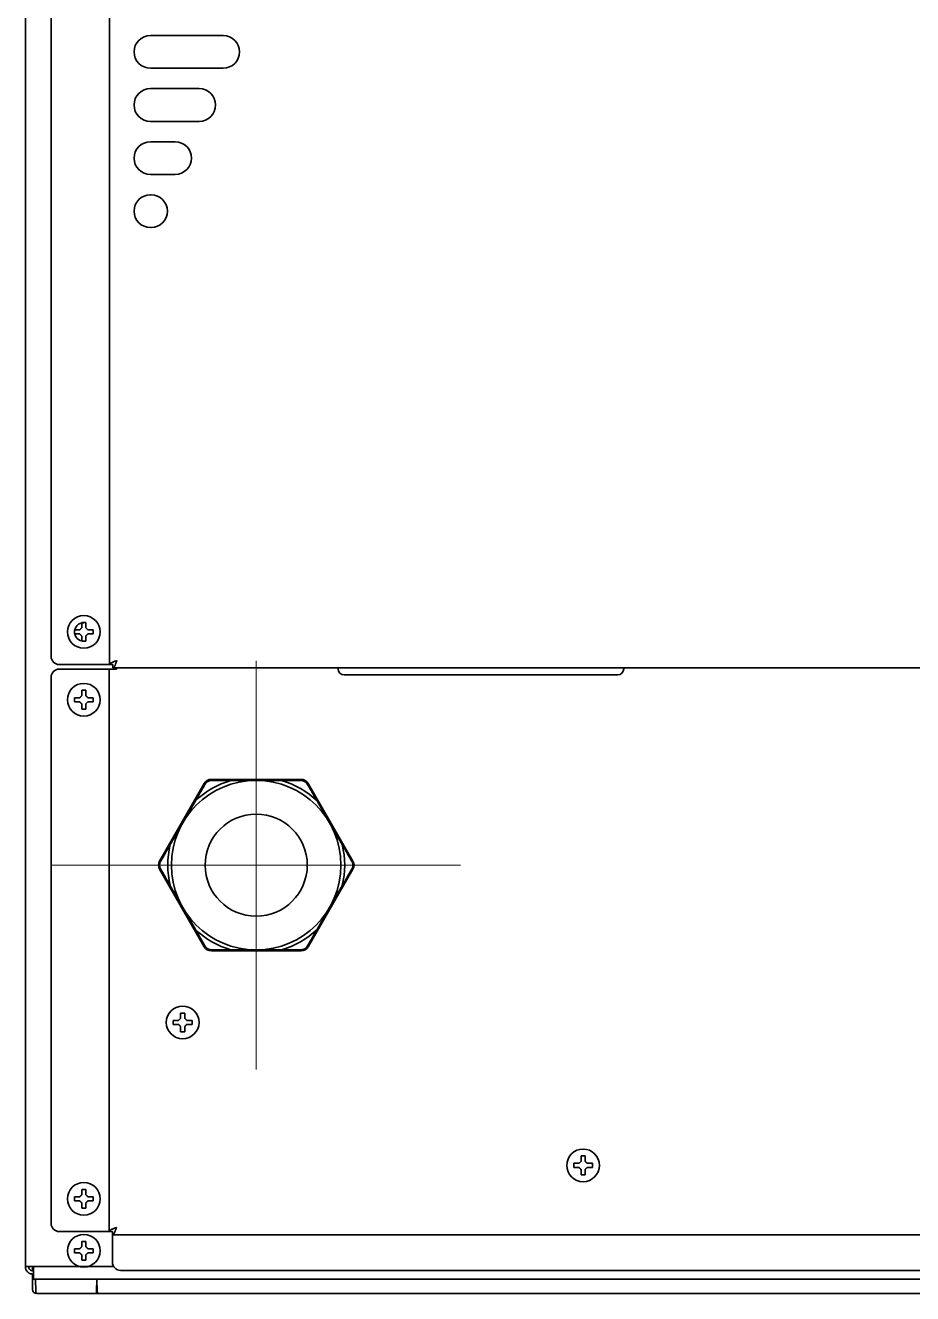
# Model space of a CAD drawing. Extents: x 6569 to 10251, y -294 to 3100.
# Drawn here: x 6570.2 to 6787.3, y 1270.8 to 1581.3 of the extents above; entities that cross this region are included whole.
import ezdxf

# ---------------------------------------------------------------- set-up
doc = ezdxf.new("R2010")
doc.units = 0
doc.header["$LTSCALE"] = 5
doc.layers.get('0').update_dxf_attribs({"linetype": 'CONTINUOUS', "lineweight": 0})
doc.layers.add('1', color=7, linetype='CONTINUOUS', true_color=0xffffff)

msp = doc.modelspace()

# ---------------------------------------------------------------- linework, layer by layer
at = {"color": 1}
for p, q in [((6626.66, 1425.73), (6626.66, 1325.73)), ((6576.66, 1375.73), (6676.66, 1375.73))]:
    msp.add_line(p, q, dxfattribs=at)
at = {"layer": '1', "color": 7, "linetype": 'Continuous', "lineweight": 35}
for p, q in [((6570.16, 1277.43), (6570.16, 1881.47)), ((6576.46, 1879.23), (6576.46, 1426.83)), ((6590.76, 1881.33), (6590.76, 1424.83)), ((6600.76, 1578.83), (6618.59, 1578.83)), ((6618.59, 1570.83), (6600.76, 1570.83)), ((6600.76, 1565.83), (6612.71, 1565.83)), ((6612.71, 1557.83), (6600.76, 1557.83)), ((6600.76, 1552.83), (6606.82, 1552.83)), ((6606.82, 1544.83), (6600.76, 1544.83)), ((6600.76, 1539.83), (6600.93, 1539.83)), ((6600.93, 1531.83), (6600.76, 1531.83)), ((6582.16, 1432.83), (6582.16, 1433.33)), ((6582.16, 1432.33), (6582.16, 1432.83)), ((6586.76, 1433.33), (6586.76, 1432.83)), ((6586.76, 1432.83), (6586.76, 1432.33)), ((6578.46, 1424.83), (6589.76, 1424.83)), ((6589.66, 1423.73), (6578.46, 1423.73)), ((6589.66, 1423.73), (6590.66, 1423.73)), ((6589.76, 1424.83), (6590.76, 1424.83)), ((6590.66, 1423.73), (6590.66, 1286.03)), ((6590.66, 1423.73), (6592.46, 1423.73)), ((6591.56, 1424.83), (6590.76, 1424.83)), ((6591.56, 1424.83), (6591.56, 1424.03)), ((6591.56, 1424.03), (7083.76, 1424.03)), ((6592.46, 1424.03), (6592.46, 1423.83)), ((6592.46, 1423.83), (6592.46, 1423.73)), ((6646.69, 1424.03), (6646.7, 1423.77)), ((6651.66, 1422.33), (6648.2, 1422.33)), ((6711.66, 1422.33), (6651.66, 1422.33)), ((6715.13, 1422.33), (6711.66, 1422.33)), ((6716.64, 1424.03), (6716.63, 1423.77)), ((6576.46, 1421.73), (6576.46, 1288.03)), ((6582.16, 1416.23), (6582.16, 1416.73)), ((6582.16, 1415.73), (6582.16, 1416.23)), ((6586.76, 1416.73), (6586.76, 1416.23)), ((6586.76, 1416.23), (6586.76, 1415.73)), ((6613.96, 1395.73), (6602.99, 1376.73)), ((6637.63, 1396.73), (6615.69, 1396.73)), ((6626.66, 1396.48), (6620.48, 1396.48)), ((6632.84, 1396.48), (6626.66, 1396.48)), ((6650.34, 1376.73), (6639.37, 1395.73)), ((6611.78, 1391.45), (6608.69, 1386.1)), ((6644.63, 1386.1), (6641.54, 1391.45)), ((6608.69, 1386.1), (6605.6, 1380.75)), ((6647.72, 1380.75), (6644.63, 1386.1)), ((6602.99, 1374.73), (6613.96, 1355.73)), ((6639.37, 1355.73), (6650.34, 1374.73)), ((6605.6, 1370.7), (6608.69, 1365.35)), ((6644.63, 1365.35), (6647.72, 1370.7)), ((6608.69, 1365.35), (6611.78, 1360)), ((6641.54, 1360), (6644.63, 1365.35)), ((6615.69, 1354.73), (6637.63, 1354.73)), ((6620.48, 1354.98), (6626.66, 1354.98)), ((6626.66, 1354.98), (6632.84, 1354.98)), ((6606.36, 1337.23), (6606.36, 1337.73)), ((6606.36, 1336.73), (6606.36, 1337.23)), ((6610.96, 1337.73), (6610.96, 1337.23)), ((6610.96, 1337.23), (6610.96, 1336.73)), ((6704.36, 1302.23), (6704.36, 1302.73)), ((6704.36, 1301.73), (6704.36, 1302.23)), ((6708.96, 1302.73), (6708.96, 1302.23)), ((6708.96, 1302.23), (6708.96, 1301.73)), ((6582.16, 1294.03), (6582.16, 1294.53)), ((6582.16, 1293.53), (6582.16, 1294.03)), ((6586.76, 1294.53), (6586.76, 1294.03)), ((6586.76, 1294.03), (6586.76, 1293.53)), ((6589.66, 1286.03), (6578.46, 1286.03)), ((6590.66, 1286.03), (6589.66, 1286.03)), ((6591.46, 1286.03), (6590.66, 1286.03)), ((6591.46, 1286.03), (6591.46, 1285.23)), ((6591.46, 1284.23), (6591.46, 1285.23)), ((6591.46, 1285.23), (6817.66, 1285.23)), ((6591.46, 1278.53), (6591.46, 1284.23)), ((6582.16, 1281.33), (6582.16, 1281.83)), ((6582.16, 1280.83), (6582.16, 1281.33)), ((6586.76, 1281.83), (6586.76, 1281.33)), ((6586.76, 1281.33), (6586.76, 1280.83)), ((6570.16, 1277.43), (6571.96, 1277.43)), ((6571.9, 1276.43), (6571.89, 1277.43)), ((6571.96, 1277.43), (6591.79, 1277.43)), ((6572.16, 1276.43), (6571.96, 1276.43)), ((6572.16, 1277.43), (6572.16, 1276.13)), ((6815.66, 1276.53), (6593.46, 1276.53)), ((6571.94, 1271.82), (6571.91, 1275.63)), ((6572.16, 1275.63), (6571.96, 1275.63)), ((6572.16, 1276.13), (6572.16, 1274.33)), ((6572.16, 1274.33), (7039.41, 1274.33)), ((6572.72, 1271.32), (6572.66, 1274.33)), ((6587.66, 1274.33), (6587.61, 1271.32)), ((6587.77, 1271.31), (6587.66, 1274.33)), ((6573.22, 1270.83), (6572.94, 1270.83)), ((6573.22, 1270.83), (6573.72, 1270.83)), ((6586.61, 1270.83), (6573.72, 1270.83)), ((6587.11, 1270.83), (6586.61, 1270.83)), ((6588.27, 1270.83), (6587.11, 1270.83)), ((6588.27, 1270.83), (6588.77, 1270.83)), ((7087.06, 1270.83), (6588.77, 1270.83))]:
    msp.add_line(p, q, dxfattribs=at)
for centre, radius in [((6584.46, 1432.83), 4), ((6584.46, 1416.23), 4), ((6626.66, 1375.73), 20.75), ((6626.66, 1375.73), 12.5), ((6608.66, 1337.23), 4), ((6706.66, 1302.23), 4), ((6584.46, 1294.03), 4), ((6584.46, 1281.33), 4)]:
    msp.add_circle(centre, radius, dxfattribs=at)
for centre, radius, start, end in [((6600.76, 1574.83), 4, 90, 270), ((6618.59, 1574.83), 4, 270, 90), ((6600.76, 1561.83), 4, 90, 270), ((6612.71, 1561.83), 4, 270, 90), ((6600.76, 1548.83), 4, 90, 270), ((6606.82, 1548.83), 4, 270, 90), ((6600.76, 1535.83), 4, 90, 270), ((6600.93, 1535.83), 4, 270, 90), ((6584.46, 1432.83), 2.25, 90, 270), ((6578.46, 1426.83), 2, 180, 270), ((6578.46, 1421.73), 2, 90, 180), ((6648.2, 1423.83), 1.5, 182, 270), ((6715.13, 1423.83), 1.5, 270, 358), ((6626.66, 1375.73), 21.65, 106.5842, 133.4158), ((6615.69, 1394.73), 2, 90, 150), ((6626.66, 1375.73), 21.65, 46.5842, 73.4158), ((6637.63, 1394.73), 2, 30, 90), ((6626.66, 1375.73), 21.65, 166.5842, 193.4158), ((6626.66, 1375.73), 21.65, 346.5842, 13.4158), ((6604.73, 1375.73), 2, 150, 210), ((6648.6, 1375.73), 2, 330, 30), ((6626.66, 1375.73), 21.65, 226.5842, 253.4158), ((6626.66, 1375.73), 21.65, 286.5842, 313.4158), ((6615.69, 1356.73), 2, 210, 270), ((6637.63, 1356.73), 2, 270, 330), ((6578.46, 1288.03), 2, 180, 270), ((6593.46, 1278.53), 2, 180, 270), ((6572.94, 1271.83), 1, 180.5, 270), ((6573.22, 1271.33), 0.5, 181, 270), ((6587.11, 1271.33), 0.5, 270, 359), ((6588.27, 1271.33), 0.5, 182, 270)]:
    msp.add_arc(centre, radius, start, end, dxfattribs=at)
for points in [[(6583.96, 1433.83), (6583.96, 1433.88), (6583.96, 1433.99), (6583.96, 1434.15), (6583.96, 1434.31), (6583.96, 1434.46), (6583.96, 1434.62), (6583.96, 1434.77), (6583.96, 1434.94), (6583.96, 1435.06), (6583.96, 1435.13)], [(6583.96, 1435.13), (6584.13, 1435.13), (6584.46, 1435.13), (6584.8, 1435.13), (6584.96, 1435.13)], [(6583.46, 1432.33), (6583.41, 1432.33), (6583.3, 1432.33), (6583.14, 1432.33), (6582.98, 1432.33), (6582.83, 1432.33), (6582.67, 1432.33), (6582.52, 1432.33), (6582.35, 1432.33), (6582.23, 1432.33), (6582.16, 1432.33)], [(6583.46, 1433.33), (6583.49, 1433.35), (6583.54, 1433.4), (6583.61, 1433.47), (6583.68, 1433.54), (6583.75, 1433.61), (6583.82, 1433.68), (6583.89, 1433.75), (6583.94, 1433.8), (6583.96, 1433.83)], [(6583.96, 1431.83), (6583.94, 1431.85), (6583.89, 1431.9), (6583.81, 1431.98), (6583.74, 1432.05), (6583.67, 1432.12), (6583.6, 1432.19), (6583.53, 1432.26), (6583.49, 1432.3), (6583.46, 1432.33)], [(6584.96, 1433.83), (6584.99, 1433.8), (6585.04, 1433.75), (6585.12, 1433.68), (6585.19, 1433.6), (6585.26, 1433.53), (6585.33, 1433.46), (6585.4, 1433.4), (6585.44, 1433.35), (6585.46, 1433.33)], [(6585.46, 1432.33), (6585.44, 1432.3), (6585.39, 1432.25), (6585.32, 1432.18), (6585.25, 1432.11), (6585.18, 1432.04), (6585.11, 1431.97), (6585.04, 1431.9), (6584.99, 1431.85), (6584.96, 1431.83)], [(6584.96, 1431.83), (6584.96, 1431.77), (6584.96, 1431.66), (6584.96, 1431.5), (6584.96, 1431.34), (6584.96, 1431.19), (6584.96, 1431.04), (6584.96, 1430.88), (6584.96, 1430.71), (6584.96, 1430.59), (6584.96, 1430.53)], [(6585.46, 1433.33), (6585.52, 1433.33), (6585.63, 1433.33), (6585.79, 1433.33), (6585.95, 1433.33), (6586.1, 1433.33), (6586.25, 1433.33), (6586.41, 1433.33), (6586.58, 1433.33), (6586.7, 1433.33), (6586.76, 1433.33)], [(6584.96, 1430.53), (6584.8, 1430.53), (6584.46, 1430.53), (6584.13, 1430.53), (6583.96, 1430.53)], [(6590.76, 1424.83), (6590.76, 1424.86), (6590.78, 1424.92), (6590.83, 1425.01), (6590.92, 1425.1), (6591.04, 1425.19), (6591.2, 1425.28), (6591.38, 1425.37), (6591.59, 1425.46), (6591.81, 1425.55), (6592.06, 1425.64), (6592.31, 1425.74), (6592.48, 1425.8), (6592.56, 1425.83)], [(6591.56, 1424.03), (6591.59, 1424.03), (6591.66, 1424.04), (6591.75, 1424.09), (6591.84, 1424.18), (6591.93, 1424.31), (6592.02, 1424.46), (6592.11, 1424.64), (6592.2, 1424.85), (6592.29, 1425.08), (6592.38, 1425.32), (6592.47, 1425.57), (6592.53, 1425.74), (6592.56, 1425.83)], [(6583.46, 1416.73), (6583.49, 1416.75), (6583.54, 1416.8), (6583.61, 1416.87), (6583.68, 1416.94), (6583.75, 1417.01), (6583.82, 1417.08), (6583.89, 1417.15), (6583.94, 1417.2), (6583.96, 1417.23)], [(6583.96, 1417.23), (6583.96, 1417.28), (6583.96, 1417.39), (6583.96, 1417.55), (6583.96, 1417.71), (6583.96, 1417.86), (6583.96, 1418.02), (6583.96, 1418.17), (6583.96, 1418.34), (6583.96, 1418.46), (6583.96, 1418.53)], [(6583.96, 1418.53), (6584.13, 1418.53), (6584.46, 1418.53), (6584.8, 1418.53), (6584.96, 1418.53)], [(6584.96, 1417.23), (6584.99, 1417.2), (6585.04, 1417.15), (6585.12, 1417.08), (6585.19, 1417), (6585.26, 1416.93), (6585.33, 1416.86), (6585.4, 1416.8), (6585.44, 1416.75), (6585.46, 1416.73)], [(6585.46, 1416.73), (6585.52, 1416.73), (6585.63, 1416.73), (6585.79, 1416.73), (6585.95, 1416.73), (6586.1, 1416.73), (6586.25, 1416.73), (6586.41, 1416.73), (6586.58, 1416.73), (6586.7, 1416.73), (6586.76, 1416.73)], [(6583.46, 1415.73), (6583.41, 1415.73), (6583.3, 1415.73), (6583.14, 1415.73), (6582.98, 1415.73), (6582.83, 1415.73), (6582.67, 1415.73), (6582.52, 1415.73), (6582.35, 1415.73), (6582.23, 1415.73), (6582.16, 1415.73)], [(6583.96, 1415.23), (6583.94, 1415.25), (6583.89, 1415.3), (6583.81, 1415.38), (6583.74, 1415.45), (6583.67, 1415.52), (6583.6, 1415.59), (6583.53, 1415.66), (6583.49, 1415.7), (6583.46, 1415.73)], [(6584.96, 1413.93), (6584.8, 1413.93), (6584.46, 1413.93), (6584.13, 1413.93), (6583.96, 1413.93)], [(6585.46, 1415.73), (6585.44, 1415.7), (6585.39, 1415.65), (6585.32, 1415.58), (6585.25, 1415.51), (6585.18, 1415.44), (6585.11, 1415.37), (6585.04, 1415.3), (6584.99, 1415.25), (6584.96, 1415.23)], [(6584.96, 1415.23), (6584.96, 1415.17), (6584.96, 1415.06), (6584.96, 1414.9), (6584.96, 1414.74), (6584.96, 1414.59), (6584.96, 1414.44), (6584.96, 1414.28), (6584.96, 1414.11), (6584.96, 1413.99), (6584.96, 1413.93)], [(6608.16, 1338.23), (6608.16, 1338.28), (6608.16, 1338.39), (6608.16, 1338.55), (6608.16, 1338.71), (6608.16, 1338.86), (6608.16, 1339.02), (6608.16, 1339.17), (6608.16, 1339.34), (6608.16, 1339.46), (6608.16, 1339.53)], [(6608.16, 1339.53), (6608.33, 1339.53), (6608.66, 1339.53), (6609, 1339.53), (6609.16, 1339.53)], [(6607.66, 1336.73), (6607.61, 1336.73), (6607.5, 1336.73), (6607.34, 1336.73), (6607.18, 1336.73), (6607.03, 1336.73), (6606.87, 1336.73), (6606.72, 1336.73), (6606.55, 1336.73), (6606.43, 1336.73), (6606.36, 1336.73)], [(6607.66, 1337.73), (6607.69, 1337.75), (6607.74, 1337.8), (6607.81, 1337.87), (6607.88, 1337.94), (6607.95, 1338.01), (6608.02, 1338.08), (6608.09, 1338.15), (6608.14, 1338.2), (6608.16, 1338.23)], [(6608.16, 1336.23), (6608.14, 1336.25), (6608.09, 1336.3), (6608.01, 1336.38), (6607.94, 1336.45), (6607.87, 1336.52), (6607.8, 1336.59), (6607.73, 1336.66), (6607.69, 1336.7), (6607.66, 1336.73)], [(6609.16, 1338.23), (6609.19, 1338.2), (6609.24, 1338.15), (6609.32, 1338.08), (6609.39, 1338), (6609.46, 1337.93), (6609.53, 1337.86), (6609.6, 1337.8), (6609.64, 1337.75), (6609.66, 1337.73)], [(6609.66, 1336.73), (6609.64, 1336.7), (6609.59, 1336.65), (6609.52, 1336.58), (6609.45, 1336.51), (6609.38, 1336.44), (6609.31, 1336.37), (6609.24, 1336.3), (6609.19, 1336.25), (6609.16, 1336.23)], [(6609.16, 1336.23), (6609.16, 1336.17), (6609.16, 1336.06), (6609.16, 1335.9), (6609.16, 1335.74), (6609.16, 1335.59), (6609.16, 1335.44), (6609.16, 1335.28), (6609.16, 1335.11), (6609.16, 1334.99), (6609.16, 1334.93)], [(6609.66, 1337.73), (6609.72, 1337.73), (6609.83, 1337.73), (6609.99, 1337.73), (6610.15, 1337.73), (6610.3, 1337.73), (6610.45, 1337.73), (6610.61, 1337.73), (6610.78, 1337.73), (6610.9, 1337.73), (6610.96, 1337.73)], [(6609.16, 1334.93), (6609, 1334.93), (6608.66, 1334.93), (6608.33, 1334.93), (6608.16, 1334.93)], [(6706.16, 1303.23), (6706.16, 1303.28), (6706.16, 1303.39), (6706.16, 1303.55), (6706.16, 1303.71), (6706.16, 1303.86), (6706.16, 1304.02), (6706.16, 1304.17), (6706.16, 1304.34), (6706.16, 1304.46), (6706.16, 1304.53)], [(6706.16, 1304.53), (6706.33, 1304.53), (6706.66, 1304.53), (6707, 1304.53), (6707.16, 1304.53)], [(6705.66, 1301.73), (6705.61, 1301.73), (6705.5, 1301.73), (6705.34, 1301.73), (6705.18, 1301.73), (6705.03, 1301.73), (6704.87, 1301.73), (6704.72, 1301.73), (6704.55, 1301.73), (6704.43, 1301.73), (6704.36, 1301.73)], [(6705.66, 1302.73), (6705.69, 1302.75), (6705.74, 1302.8), (6705.81, 1302.87), (6705.88, 1302.94), (6705.95, 1303.01), (6706.02, 1303.08), (6706.09, 1303.15), (6706.14, 1303.2), (6706.16, 1303.23)], [(6706.16, 1301.23), (6706.14, 1301.25), (6706.09, 1301.3), (6706.01, 1301.38), (6705.94, 1301.45), (6705.87, 1301.52), (6705.8, 1301.59), (6705.73, 1301.66), (6705.69, 1301.7), (6705.66, 1301.73)], [(6707.16, 1303.23), (6707.19, 1303.2), (6707.24, 1303.15), (6707.32, 1303.08), (6707.39, 1303), (6707.46, 1302.93), (6707.53, 1302.86), (6707.6, 1302.8), (6707.64, 1302.75), (6707.66, 1302.73)], [(6707.66, 1301.73), (6707.64, 1301.7), (6707.59, 1301.65), (6707.52, 1301.58), (6707.45, 1301.51), (6707.38, 1301.44), (6707.31, 1301.37), (6707.24, 1301.3), (6707.19, 1301.25), (6707.16, 1301.23)], [(6707.16, 1301.23), (6707.16, 1301.17), (6707.16, 1301.06), (6707.16, 1300.9), (6707.16, 1300.74), (6707.16, 1300.59), (6707.16, 1300.44), (6707.16, 1300.28), (6707.16, 1300.11), (6707.16, 1299.99), (6707.16, 1299.93)], [(6707.66, 1302.73), (6707.72, 1302.73), (6707.83, 1302.73), (6707.99, 1302.73), (6708.15, 1302.73), (6708.3, 1302.73), (6708.45, 1302.73), (6708.61, 1302.73), (6708.78, 1302.73), (6708.9, 1302.73), (6708.96, 1302.73)], [(6707.16, 1299.93), (6707, 1299.93), (6706.66, 1299.93), (6706.33, 1299.93), (6706.16, 1299.93)], [(6583.46, 1294.53), (6583.49, 1294.55), (6583.54, 1294.6), (6583.61, 1294.67), (6583.68, 1294.74), (6583.75, 1294.81), (6583.82, 1294.88), (6583.89, 1294.95), (6583.94, 1295), (6583.96, 1295.03)], [(6583.96, 1295.03), (6583.96, 1295.08), (6583.96, 1295.19), (6583.96, 1295.35), (6583.96, 1295.51), (6583.96, 1295.66), (6583.96, 1295.82), (6583.96, 1295.97), (6583.96, 1296.14), (6583.96, 1296.26), (6583.96, 1296.33)], [(6583.96, 1296.33), (6584.13, 1296.33), (6584.46, 1296.33), (6584.8, 1296.33), (6584.96, 1296.33)], [(6584.96, 1295.03), (6584.99, 1295), (6585.04, 1294.95), (6585.12, 1294.88), (6585.19, 1294.8), (6585.26, 1294.73), (6585.33, 1294.66), (6585.4, 1294.6), (6585.44, 1294.55), (6585.46, 1294.53)], [(6583.46, 1293.53), (6583.41, 1293.53), (6583.3, 1293.53), (6583.14, 1293.53), (6582.98, 1293.53), (6582.83, 1293.53), (6582.67, 1293.53), (6582.52, 1293.53), (6582.35, 1293.53), (6582.23, 1293.53), (6582.16, 1293.53)], [(6583.96, 1293.03), (6583.94, 1293.05), (6583.89, 1293.1), (6583.81, 1293.18), (6583.74, 1293.25), (6583.67, 1293.32), (6583.6, 1293.39), (6583.53, 1293.46), (6583.49, 1293.5), (6583.46, 1293.53)], [(6584.96, 1291.73), (6584.8, 1291.73), (6584.46, 1291.73), (6584.13, 1291.73), (6583.96, 1291.73)], [(6585.46, 1293.53), (6585.44, 1293.5), (6585.39, 1293.45), (6585.32, 1293.38), (6585.25, 1293.31), (6585.18, 1293.24), (6585.11, 1293.17), (6585.04, 1293.1), (6584.99, 1293.05), (6584.96, 1293.03)], [(6584.96, 1293.03), (6584.96, 1292.97), (6584.96, 1292.86), (6584.96, 1292.7), (6584.96, 1292.54), (6584.96, 1292.39), (6584.96, 1292.24), (6584.96, 1292.08), (6584.96, 1291.91), (6584.96, 1291.79), (6584.96, 1291.73)], [(6585.46, 1294.53), (6585.52, 1294.53), (6585.63, 1294.53), (6585.79, 1294.53), (6585.95, 1294.53), (6586.1, 1294.53), (6586.25, 1294.53), (6586.41, 1294.53), (6586.58, 1294.53), (6586.7, 1294.53), (6586.76, 1294.53)], [(6583.96, 1282.33), (6583.96, 1282.38), (6583.96, 1282.49), (6583.96, 1282.65), (6583.96, 1282.81), (6583.96, 1282.96), (6583.96, 1283.12), (6583.96, 1283.27), (6583.96, 1283.44), (6583.96, 1283.56), (6583.96, 1283.63)], [(6583.96, 1283.63), (6584.13, 1283.63), (6584.46, 1283.63), (6584.8, 1283.63), (6584.96, 1283.63)], [(6583.46, 1280.83), (6583.41, 1280.83), (6583.3, 1280.83), (6583.14, 1280.83), (6582.98, 1280.83), (6582.83, 1280.83), (6582.67, 1280.83), (6582.52, 1280.83), (6582.35, 1280.83), (6582.23, 1280.83), (6582.16, 1280.83)], [(6583.46, 1281.83), (6583.49, 1281.85), (6583.54, 1281.9), (6583.61, 1281.97), (6583.68, 1282.04), (6583.75, 1282.11), (6583.82, 1282.18), (6583.89, 1282.25), (6583.94, 1282.3), (6583.96, 1282.33)], [(6583.96, 1280.33), (6583.94, 1280.35), (6583.89, 1280.4), (6583.81, 1280.48), (6583.74, 1280.55), (6583.67, 1280.62), (6583.6, 1280.69), (6583.53, 1280.76), (6583.49, 1280.8), (6583.46, 1280.83)], [(6584.96, 1282.33), (6584.99, 1282.3), (6585.04, 1282.25), (6585.12, 1282.18), (6585.19, 1282.1), (6585.26, 1282.03), (6585.33, 1281.96), (6585.4, 1281.9), (6585.44, 1281.85), (6585.46, 1281.83)], [(6585.46, 1280.83), (6585.44, 1280.8), (6585.39, 1280.75), (6585.32, 1280.68), (6585.25, 1280.61), (6585.18, 1280.54), (6585.11, 1280.47), (6585.04, 1280.4), (6584.99, 1280.35), (6584.96, 1280.33)], [(6584.96, 1280.33), (6584.96, 1280.27), (6584.96, 1280.16), (6584.96, 1280), (6584.96, 1279.84), (6584.96, 1279.69), (6584.96, 1279.54), (6584.96, 1279.38), (6584.96, 1279.21), (6584.96, 1279.09), (6584.96, 1279.03)], [(6585.46, 1281.83), (6585.52, 1281.83), (6585.63, 1281.83), (6585.79, 1281.83), (6585.95, 1281.83), (6586.1, 1281.83), (6586.25, 1281.83), (6586.41, 1281.83), (6586.58, 1281.83), (6586.7, 1281.83), (6586.76, 1281.83)], [(6584.96, 1279.03), (6584.8, 1279.03), (6584.46, 1279.03), (6584.13, 1279.03), (6583.96, 1279.03)]]:
    msp.add_open_spline(points, degree=3, dxfattribs=at)
for points, knots in [([(6584.96, 1435.13), (6584.96, 1434.92), (6584.96, 1434.71), (6584.96, 1434.39), (6584.96, 1434.28), (6584.96, 1434.05), (6584.96, 1433.94), (6584.96, 1433.83)], [0, 0, 0, 0, 0.5, 0.5, 0.75, 0.75, 1, 1, 1, 1]), ([(6582.16, 1433.33), (6582.37, 1433.33), (6582.58, 1433.33), (6582.9, 1433.33), (6583.01, 1433.33), (6583.24, 1433.33), (6583.35, 1433.33), (6583.46, 1433.33)], [0, 0, 0, 0, 0.5, 0.5, 0.75, 0.75, 1, 1, 1, 1]), ([(6583.96, 1430.53), (6583.96, 1430.73), (6583.96, 1430.94), (6583.96, 1431.26), (6583.96, 1431.37), (6583.96, 1431.6), (6583.96, 1431.71), (6583.96, 1431.83)], [0, 0, 0, 0, 0.5, 0.5, 0.75, 0.75, 1, 1, 1, 1]), ([(6586.76, 1432.33), (6586.56, 1432.33), (6586.35, 1432.33), (6586.03, 1432.33), (6585.92, 1432.33), (6585.69, 1432.33), (6585.58, 1432.33), (6585.46, 1432.33)], [0, 0, 0, 0, 0.5, 0.5, 0.75, 0.75, 1, 1, 1, 1]), ([(6582.16, 1416.73), (6582.37, 1416.73), (6582.58, 1416.73), (6582.9, 1416.73), (6583.01, 1416.73), (6583.24, 1416.73), (6583.35, 1416.73), (6583.46, 1416.73)], [0, 0, 0, 0, 0.5, 0.5, 0.75, 0.75, 1, 1, 1, 1]), ([(6584.96, 1418.53), (6584.96, 1418.32), (6584.96, 1418.11), (6584.96, 1417.79), (6584.96, 1417.68), (6584.96, 1417.45), (6584.96, 1417.34), (6584.96, 1417.23)], [0, 0, 0, 0, 0.5, 0.5, 0.75, 0.75, 1, 1, 1, 1]), ([(6583.96, 1413.93), (6583.96, 1414.13), (6583.96, 1414.34), (6583.96, 1414.66), (6583.96, 1414.77), (6583.96, 1415), (6583.96, 1415.11), (6583.96, 1415.23)], [0, 0, 0, 0, 0.5, 0.5, 0.75, 0.75, 1, 1, 1, 1]), ([(6586.76, 1415.73), (6586.56, 1415.73), (6586.35, 1415.73), (6586.03, 1415.73), (6585.92, 1415.73), (6585.69, 1415.73), (6585.58, 1415.73), (6585.46, 1415.73)], [0, 0, 0, 0, 0.5, 0.5, 0.75, 0.75, 1, 1, 1, 1]), ([(6611.78, 1391.45), (6612.18, 1392.14), (6612.58, 1392.82), (6613.35, 1394.16), (6613.73, 1394.82), (6614.11, 1395.48)], [0, 0, 0, 0, 0.5, 0.5, 1, 1, 1, 1]), ([(6615.84, 1396.48), (6615.76, 1396.48), (6615.67, 1396.47), (6615.5, 1396.45), (6615.42, 1396.43), (6615.31, 1396.41), (6615.29, 1396.4), (6615.25, 1396.39), (6615.19, 1396.37), (6615.12, 1396.34), (6615, 1396.29), (6614.92, 1396.25), (6614.82, 1396.2), (6614.8, 1396.19), (6614.76, 1396.16), (6614.7, 1396.12), (6614.61, 1396.06), (6614.55, 1396), (6614.5, 1395.96), (6614.48, 1395.94), (6614.45, 1395.91), (6614.43, 1395.9), (6614.35, 1395.82), (6614.3, 1395.75), (6614.19, 1395.62), (6614.15, 1395.55), (6614.11, 1395.48)], [0, 0, 0, 0, 0.125, 0.125, 0.25, 0.25, 0.28125, 0.28125, 0.3125, 0.375, 0.375, 0.5, 0.5, 0.53125, 0.53125, 0.5625, 0.625, 0.6875, 0.6875, 0.71875, 0.71875, 0.75, 0.75, 0.875, 0.875, 1, 1, 1, 1]), ([(6620.48, 1396.48), (6619.69, 1396.48), (6618.9, 1396.48), (6617.35, 1396.48), (6616.59, 1396.48), (6615.84, 1396.48)], [0, 0, 0, 0, 0.5, 0.5, 1, 1, 1, 1]), ([(6632.84, 1396.48), (6633.64, 1396.48), (6634.43, 1396.48), (6635.97, 1396.48), (6636.74, 1396.48), (6637.49, 1396.48)], [0, 0, 0, 0, 0.5, 0.5, 1, 1, 1, 1]), ([(6639.22, 1395.48), (6639.18, 1395.55), (6639.13, 1395.62), (6639.03, 1395.75), (6638.98, 1395.82), (6638.9, 1395.9), (6638.88, 1395.91), (6638.85, 1395.94), (6638.8, 1395.99), (6638.75, 1396.03), (6638.64, 1396.11), (6638.57, 1396.16), (6638.47, 1396.22), (6638.45, 1396.23), (6638.41, 1396.25), (6638.35, 1396.28), (6638.25, 1396.33), (6638.16, 1396.36), (6638.1, 1396.38), (6638.08, 1396.39), (6638.04, 1396.4), (6638.02, 1396.41), (6637.91, 1396.43), (6637.82, 1396.45), (6637.66, 1396.47), (6637.57, 1396.48), (6637.49, 1396.48)], [0, 0, 0, 0, 0.125, 0.125, 0.25, 0.25, 0.28125, 0.28125, 0.3125, 0.375, 0.375, 0.5, 0.5, 0.53125, 0.53125, 0.5625, 0.625, 0.6875, 0.6875, 0.71875, 0.71875, 0.75, 0.75, 0.875, 0.875, 1, 1, 1, 1]), ([(6639.22, 1395.48), (6639.6, 1394.82), (6639.98, 1394.16), (6640.75, 1392.82), (6641.15, 1392.14), (6641.54, 1391.45)], [0, 0, 0, 0, 0.5, 0.5, 1, 1, 1, 1]), ([(6605.6, 1380.75), (6605.21, 1380.06), (6604.81, 1379.38), (6604.04, 1378.04), (6603.66, 1377.38), (6603.28, 1376.73)], [0, 0, 0, 0, 0.5, 0.5, 1, 1, 1, 1]), ([(6650.05, 1376.73), (6649.67, 1377.38), (6649.29, 1378.04), (6648.52, 1379.38), (6648.12, 1380.06), (6647.72, 1380.75)], [0, 0, 0, 0, 0.5, 0.5, 1, 1, 1, 1]), ([(6603.28, 1376.73), (6603.24, 1376.65), (6603.2, 1376.58), (6603.14, 1376.42), (6603.11, 1376.34), (6603.08, 1376.24), (6603.07, 1376.21), (6603.06, 1376.17), (6603.05, 1376.11), (6603.04, 1376.04), (6603.02, 1375.91), (6603.01, 1375.82), (6603.01, 1375.7), (6603.01, 1375.68), (6603.02, 1375.64), (6603.02, 1375.57), (6603.03, 1375.46), (6603.05, 1375.37), (6603.06, 1375.3), (6603.06, 1375.28), (6603.07, 1375.24), (6603.08, 1375.22), (6603.11, 1375.11), (6603.14, 1375.03), (6603.2, 1374.87), (6603.24, 1374.8), (6603.28, 1374.73)], [0, 0, 0, 0, 0.125, 0.125, 0.25, 0.25, 0.28125, 0.28125, 0.3125, 0.375, 0.375, 0.5, 0.5, 0.53125, 0.53125, 0.5625, 0.625, 0.6875, 0.6875, 0.71875, 0.71875, 0.75, 0.75, 0.875, 0.875, 1, 1, 1, 1]), ([(6650.05, 1374.73), (6650.09, 1374.8), (6650.13, 1374.87), (6650.19, 1375.03), (6650.22, 1375.11), (6650.25, 1375.22), (6650.25, 1375.24), (6650.27, 1375.28), (6650.28, 1375.35), (6650.29, 1375.41), (6650.31, 1375.54), (6650.31, 1375.63), (6650.31, 1375.75), (6650.31, 1375.77), (6650.31, 1375.82), (6650.31, 1375.88), (6650.3, 1376), (6650.28, 1376.08), (6650.27, 1376.15), (6650.27, 1376.17), (6650.25, 1376.21), (6650.25, 1376.24), (6650.22, 1376.34), (6650.19, 1376.42), (6650.13, 1376.58), (6650.09, 1376.65), (6650.05, 1376.73)], [0, 0, 0, 0, 0.125, 0.125, 0.25, 0.25, 0.28125, 0.28125, 0.3125, 0.375, 0.375, 0.5, 0.5, 0.53125, 0.53125, 0.5625, 0.625, 0.6875, 0.6875, 0.71875, 0.71875, 0.75, 0.75, 0.875, 0.875, 1, 1, 1, 1]), ([(6605.6, 1370.7), (6605.21, 1371.39), (6604.81, 1372.07), (6604.04, 1373.41), (6603.66, 1374.07), (6603.28, 1374.73)], [0, 0, 0, 0, 0.5, 0.5, 1, 1, 1, 1]), ([(6647.72, 1370.7), (6648.12, 1371.39), (6648.52, 1372.07), (6649.29, 1373.41), (6649.67, 1374.07), (6650.05, 1374.73)], [0, 0, 0, 0, 0.5, 0.5, 1, 1, 1, 1]), ([(6611.78, 1360), (6612.18, 1359.31), (6612.58, 1358.63), (6613.35, 1357.29), (6613.73, 1356.63), (6614.11, 1355.98)], [0, 0, 0, 0, 0.5, 0.5, 1, 1, 1, 1]), ([(6641.54, 1360), (6641.15, 1359.31), (6640.75, 1358.63), (6639.98, 1357.29), (6639.6, 1356.63), (6639.22, 1355.98)], [0, 0, 0, 0, 0.5, 0.5, 1, 1, 1, 1]), ([(6614.11, 1355.98), (6614.15, 1355.9), (6614.19, 1355.83), (6614.3, 1355.7), (6614.35, 1355.63), (6614.43, 1355.56), (6614.45, 1355.54), (6614.48, 1355.51), (6614.53, 1355.46), (6614.58, 1355.42), (6614.69, 1355.34), (6614.76, 1355.29), (6614.86, 1355.23), (6614.88, 1355.22), (6614.92, 1355.2), (6614.98, 1355.17), (6615.08, 1355.12), (6615.16, 1355.09), (6615.23, 1355.07), (6615.25, 1355.07), (6615.29, 1355.05), (6615.31, 1355.05), (6615.42, 1355.02), (6615.5, 1355), (6615.67, 1354.98), (6615.76, 1354.98), (6615.84, 1354.98)], [0, 0, 0, 0, 0.125, 0.125, 0.25, 0.25, 0.28125, 0.28125, 0.3125, 0.375, 0.375, 0.5, 0.5, 0.53125, 0.53125, 0.5625, 0.625, 0.6875, 0.6875, 0.71875, 0.71875, 0.75, 0.75, 0.875, 0.875, 1, 1, 1, 1]), ([(6620.48, 1354.98), (6619.69, 1354.98), (6618.9, 1354.98), (6617.35, 1354.98), (6616.59, 1354.98), (6615.84, 1354.98)], [0, 0, 0, 0, 0.5, 0.5, 1, 1, 1, 1]), ([(6632.84, 1354.98), (6633.64, 1354.98), (6634.43, 1354.98), (6635.97, 1354.98), (6636.74, 1354.98), (6637.49, 1354.98)], [0, 0, 0, 0, 0.5, 0.5, 1, 1, 1, 1]), ([(6637.49, 1354.98), (6637.57, 1354.98), (6637.66, 1354.98), (6637.82, 1355), (6637.91, 1355.02), (6638.02, 1355.05), (6638.04, 1355.05), (6638.08, 1355.07), (6638.14, 1355.09), (6638.21, 1355.11), (6638.33, 1355.16), (6638.41, 1355.2), (6638.51, 1355.26), (6638.53, 1355.27), (6638.57, 1355.29), (6638.62, 1355.33), (6638.71, 1355.39), (6638.78, 1355.45), (6638.83, 1355.49), (6638.85, 1355.51), (6638.88, 1355.54), (6638.9, 1355.56), (6638.98, 1355.63), (6639.03, 1355.7), (6639.13, 1355.83), (6639.18, 1355.9), (6639.22, 1355.98)], [0, 0, 0, 0, 0.125, 0.125, 0.25, 0.25, 0.28125, 0.28125, 0.3125, 0.375, 0.375, 0.5, 0.5, 0.53125, 0.53125, 0.5625, 0.625, 0.6875, 0.6875, 0.71875, 0.71875, 0.75, 0.75, 0.875, 0.875, 1, 1, 1, 1]), ([(6609.16, 1339.53), (6609.16, 1339.32), (6609.16, 1339.11), (6609.16, 1338.79), (6609.16, 1338.68), (6609.16, 1338.45), (6609.16, 1338.34), (6609.16, 1338.23)], [0, 0, 0, 0, 0.5, 0.5, 0.75, 0.75, 1, 1, 1, 1]), ([(6606.36, 1337.73), (6606.57, 1337.73), (6606.78, 1337.73), (6607.1, 1337.73), (6607.21, 1337.73), (6607.44, 1337.73), (6607.55, 1337.73), (6607.66, 1337.73)], [0, 0, 0, 0, 0.5, 0.5, 0.75, 0.75, 1, 1, 1, 1]), ([(6608.16, 1334.93), (6608.16, 1335.13), (6608.16, 1335.34), (6608.16, 1335.66), (6608.16, 1335.77), (6608.16, 1336), (6608.16, 1336.11), (6608.16, 1336.23)], [0, 0, 0, 0, 0.5, 0.5, 0.75, 0.75, 1, 1, 1, 1]), ([(6610.96, 1336.73), (6610.76, 1336.73), (6610.55, 1336.73), (6610.23, 1336.73), (6610.12, 1336.73), (6609.89, 1336.73), (6609.78, 1336.73), (6609.66, 1336.73)], [0, 0, 0, 0, 0.5, 0.5, 0.75, 0.75, 1, 1, 1, 1]), ([(6707.16, 1304.53), (6707.16, 1304.32), (6707.16, 1304.11), (6707.16, 1303.79), (6707.16, 1303.68), (6707.16, 1303.45), (6707.16, 1303.34), (6707.16, 1303.23)], [0, 0, 0, 0, 0.5, 0.5, 0.75, 0.75, 1, 1, 1, 1]), ([(6704.36, 1302.73), (6704.57, 1302.73), (6704.78, 1302.73), (6705.1, 1302.73), (6705.21, 1302.73), (6705.44, 1302.73), (6705.55, 1302.73), (6705.66, 1302.73)], [0, 0, 0, 0, 0.5, 0.5, 0.75, 0.75, 1, 1, 1, 1]), ([(6706.16, 1299.93), (6706.16, 1300.13), (6706.16, 1300.34), (6706.16, 1300.66), (6706.16, 1300.77), (6706.16, 1301), (6706.16, 1301.11), (6706.16, 1301.23)], [0, 0, 0, 0, 0.5, 0.5, 0.75, 0.75, 1, 1, 1, 1]), ([(6708.96, 1301.73), (6708.76, 1301.73), (6708.55, 1301.73), (6708.23, 1301.73), (6708.12, 1301.73), (6707.89, 1301.73), (6707.78, 1301.73), (6707.66, 1301.73)], [0, 0, 0, 0, 0.5, 0.5, 0.75, 0.75, 1, 1, 1, 1]), ([(6584.96, 1296.33), (6584.96, 1296.12), (6584.96, 1295.91), (6584.96, 1295.59), (6584.96, 1295.48), (6584.96, 1295.25), (6584.96, 1295.14), (6584.96, 1295.03)], [0, 0, 0, 0, 0.5, 0.5, 0.75, 0.75, 1, 1, 1, 1]), ([(6582.16, 1294.53), (6582.37, 1294.53), (6582.58, 1294.53), (6582.9, 1294.53), (6583.01, 1294.53), (6583.24, 1294.53), (6583.35, 1294.53), (6583.46, 1294.53)], [0, 0, 0, 0, 0.5, 0.5, 0.75, 0.75, 1, 1, 1, 1]), ([(6583.96, 1291.73), (6583.96, 1291.93), (6583.96, 1292.14), (6583.96, 1292.46), (6583.96, 1292.57), (6583.96, 1292.8), (6583.96, 1292.91), (6583.96, 1293.03)], [0, 0, 0, 0, 0.5, 0.5, 0.75, 0.75, 1, 1, 1, 1]), ([(6586.76, 1293.53), (6586.56, 1293.53), (6586.35, 1293.53), (6586.03, 1293.53), (6585.92, 1293.53), (6585.69, 1293.53), (6585.58, 1293.53), (6585.46, 1293.53)], [0, 0, 0, 0, 0.5, 0.5, 0.75, 0.75, 1, 1, 1, 1]), ([(6590.66, 1286.03), (6590.66, 1286.07), (6590.68, 1286.11), (6590.72, 1286.19), (6590.76, 1286.23), (6590.85, 1286.32), (6590.9, 1286.36), (6591.03, 1286.44), (6591.11, 1286.48), (6591.27, 1286.57), (6591.37, 1286.61), (6591.56, 1286.69), (6591.67, 1286.73), (6591.88, 1286.82), (6592, 1286.86), (6592.23, 1286.94), (6592.35, 1286.98), (6592.46, 1287.03)], [0, 0, 0, 0, 0.125, 0.125, 0.25, 0.25, 0.375, 0.375, 0.5, 0.5, 0.625, 0.625, 0.75, 0.75, 0.875, 0.875, 1, 1, 1, 1]), ([(6591.46, 1285.23), (6591.47, 1285.23), (6591.47, 1285.23), (6591.48, 1285.23), (6591.49, 1285.23), (6591.49, 1285.23), (6591.5, 1285.23), (6591.51, 1285.23), (6591.52, 1285.23), (6591.52, 1285.23), (6591.53, 1285.24), (6591.54, 1285.24), (6591.55, 1285.24), (6591.56, 1285.24), (6591.56, 1285.25), (6591.57, 1285.25), (6591.58, 1285.25), (6591.59, 1285.26), (6591.59, 1285.26), (6591.6, 1285.27), (6591.61, 1285.27), (6591.62, 1285.28), (6591.62, 1285.28), (6591.63, 1285.29), (6591.64, 1285.29), (6591.65, 1285.3), (6591.65, 1285.31), (6591.66, 1285.31), (6591.67, 1285.32), (6591.68, 1285.33), (6591.68, 1285.33), (6591.69, 1285.34), (6591.7, 1285.35), (6591.71, 1285.36), (6591.71, 1285.36), (6591.72, 1285.37), (6591.73, 1285.38), (6591.74, 1285.39), (6591.74, 1285.4), (6591.75, 1285.41), (6591.76, 1285.42), (6591.77, 1285.43), (6591.77, 1285.44), (6591.78, 1285.45), (6591.79, 1285.46), (6591.8, 1285.47), (6591.81, 1285.48), (6591.81, 1285.49), (6591.82, 1285.5), (6591.83, 1285.51), (6591.84, 1285.52), (6591.84, 1285.54), (6591.85, 1285.55), (6591.86, 1285.56), (6591.87, 1285.57), (6591.87, 1285.59), (6591.88, 1285.6), (6591.89, 1285.61), (6591.9, 1285.62), (6591.9, 1285.64), (6591.91, 1285.65), (6591.92, 1285.67), (6591.93, 1285.68), (6591.93, 1285.69), (6591.94, 1285.71), (6591.95, 1285.72), (6591.96, 1285.74), (6591.96, 1285.75), (6591.96, 1285.75), (6591.96, 1285.75), (6591.96, 1285.75), (6591.96, 1285.75), (6591.96, 1285.75), (6591.96, 1285.75), (6591.97, 1285.76), (6591.97, 1285.76), (6591.97, 1285.76), (6591.97, 1285.77), (6591.98, 1285.79), (6592, 1285.83), (6592.03, 1285.89), (6592.06, 1285.96), (6592.09, 1286.03), (6592.11, 1286.08), (6592.14, 1286.14), (6592.17, 1286.23), (6592.2, 1286.31), (6592.23, 1286.38), (6592.24, 1286.41), (6592.26, 1286.45), (6592.27, 1286.49), (6592.29, 1286.53), (6592.3, 1286.57), (6592.32, 1286.61), (6592.33, 1286.65), (6592.35, 1286.69), (6592.36, 1286.74), (6592.38, 1286.78), (6592.39, 1286.82), (6592.41, 1286.86), (6592.42, 1286.9), (6592.43, 1286.94), (6592.45, 1286.98), (6592.46, 1287.01), (6592.46, 1287.03)], [0, 0, 0, 0, 0.007576, 0.015152, 0.022728, 0.030303, 0.037879, 0.045455, 0.05303, 0.060606, 0.068182, 0.075758, 0.083335, 0.090911, 0.098487, 0.106064, 0.113641, 0.121217, 0.128794, 0.136371, 0.143948, 0.151525, 0.159102, 0.166679, 0.174256, 0.181833, 0.189409, 0.196986, 0.204562, 0.212138, 0.219714, 0.22729, 0.234865, 0.242441, 0.250016, 0.25759, 0.265165, 0.272739, 0.280313, 0.287887, 0.295461, 0.303034, 0.310607, 0.318181, 0.325754, 0.333327, 0.3409, 0.348474, 0.356048, 0.363622, 0.371196, 0.37877, 0.386345, 0.393921, 0.401496, 0.409072, 0.416648, 0.424225, 0.431802, 0.439379, 0.446957, 0.454535, 0.462113, 0.469692, 0.47727, 0.484849, 0.492428, 0.500007, 0.500022, 0.500037, 0.500067, 0.500128, 0.50025, 0.500494, 0.500981, 0.501956, 0.503906, 0.507805, 0.515603, 0.531201, 0.562395, 0.606188, 0.624795, 0.642991, 0.669868, 0.705428, 0.749676, 0.764398, 0.779121, 0.793846, 0.808571, 0.823297, 0.838024, 0.852751, 0.867478, 0.882205, 0.896931, 0.911657, 0.926382, 0.941107, 0.955831, 0.970554, 0.985277, 1, 1, 1, 1]), ([(6584.96, 1283.63), (6584.96, 1283.42), (6584.96, 1283.21), (6584.96, 1282.89), (6584.96, 1282.78), (6584.96, 1282.55), (6584.96, 1282.44), (6584.96, 1282.33)], [0, 0, 0, 0, 0.5, 0.5, 0.75, 0.75, 1, 1, 1, 1]), ([(6582.16, 1281.83), (6582.37, 1281.83), (6582.58, 1281.83), (6582.9, 1281.83), (6583.01, 1281.83), (6583.24, 1281.83), (6583.35, 1281.83), (6583.46, 1281.83)], [0, 0, 0, 0, 0.5, 0.5, 0.75, 0.75, 1, 1, 1, 1]), ([(6583.96, 1279.03), (6583.96, 1279.23), (6583.96, 1279.44), (6583.96, 1279.76), (6583.96, 1279.87), (6583.96, 1280.1), (6583.96, 1280.21), (6583.96, 1280.33)], [0, 0, 0, 0, 0.5, 0.5, 0.75, 0.75, 1, 1, 1, 1]), ([(6586.76, 1280.83), (6586.56, 1280.83), (6586.35, 1280.83), (6586.03, 1280.83), (6585.92, 1280.83), (6585.69, 1280.83), (6585.58, 1280.83), (6585.46, 1280.83)], [0, 0, 0, 0, 0.5, 0.5, 0.75, 0.75, 1, 1, 1, 1]), ([(6571.96, 1275.63), (6571.93, 1275.63), (6571.9, 1275.63), (6571.85, 1275.63), (6571.76, 1275.64), (6571.67, 1275.65), (6571.5, 1275.68), (6571.39, 1275.72), (6571.22, 1275.78), (6571.17, 1275.81), (6571.09, 1275.85), (6571.07, 1275.87), (6571.02, 1275.9), (6570.99, 1275.91), (6570.87, 1275.99), (6570.77, 1276.07), (6570.61, 1276.24), (6570.53, 1276.33), (6570.4, 1276.52), (6570.35, 1276.63), (6570.28, 1276.79), (6570.26, 1276.85), (6570.23, 1276.93), (6570.23, 1276.96), (6570.21, 1277.02), (6570.2, 1277.05), (6570.18, 1277.19), (6570.16, 1277.31), (6570.16, 1277.43)], [0, 0, 0, 0, 0.03125, 0.03125, 0.0625, 0.125, 0.125, 0.25, 0.25, 0.3125, 0.3125, 0.34375, 0.34375, 0.375, 0.375, 0.5, 0.5, 0.625, 0.625, 0.75, 0.75, 0.8125, 0.8125, 0.84375, 0.84375, 0.875, 0.875, 1, 1, 1, 1]), ([(6570.96, 1277.43), (6570.96, 1277.41), (6570.96, 1277.39), (6570.97, 1277.36), (6570.97, 1277.34), (6570.97, 1277.29), (6570.98, 1277.26), (6571, 1277.17), (6571.02, 1277.1), (6571.09, 1276.92), (6571.16, 1276.81), (6571.35, 1276.63), (6571.46, 1276.55), (6571.64, 1276.48), (6571.7, 1276.46), (6571.8, 1276.44), (6571.83, 1276.43), (6571.9, 1276.43), (6571.93, 1276.43), (6571.96, 1276.43)], [0, 0, 0, 0, 0.03125, 0.03125, 0.0625, 0.0625, 0.125, 0.125, 0.25, 0.25, 0.5, 0.5, 0.75, 0.75, 0.875, 0.875, 0.9375, 0.9375, 1, 1, 1, 1])]:
    msp.add_open_spline(points, degree=3, knots=knots, dxfattribs=at)

doc.saveas('drawing.dxf')
